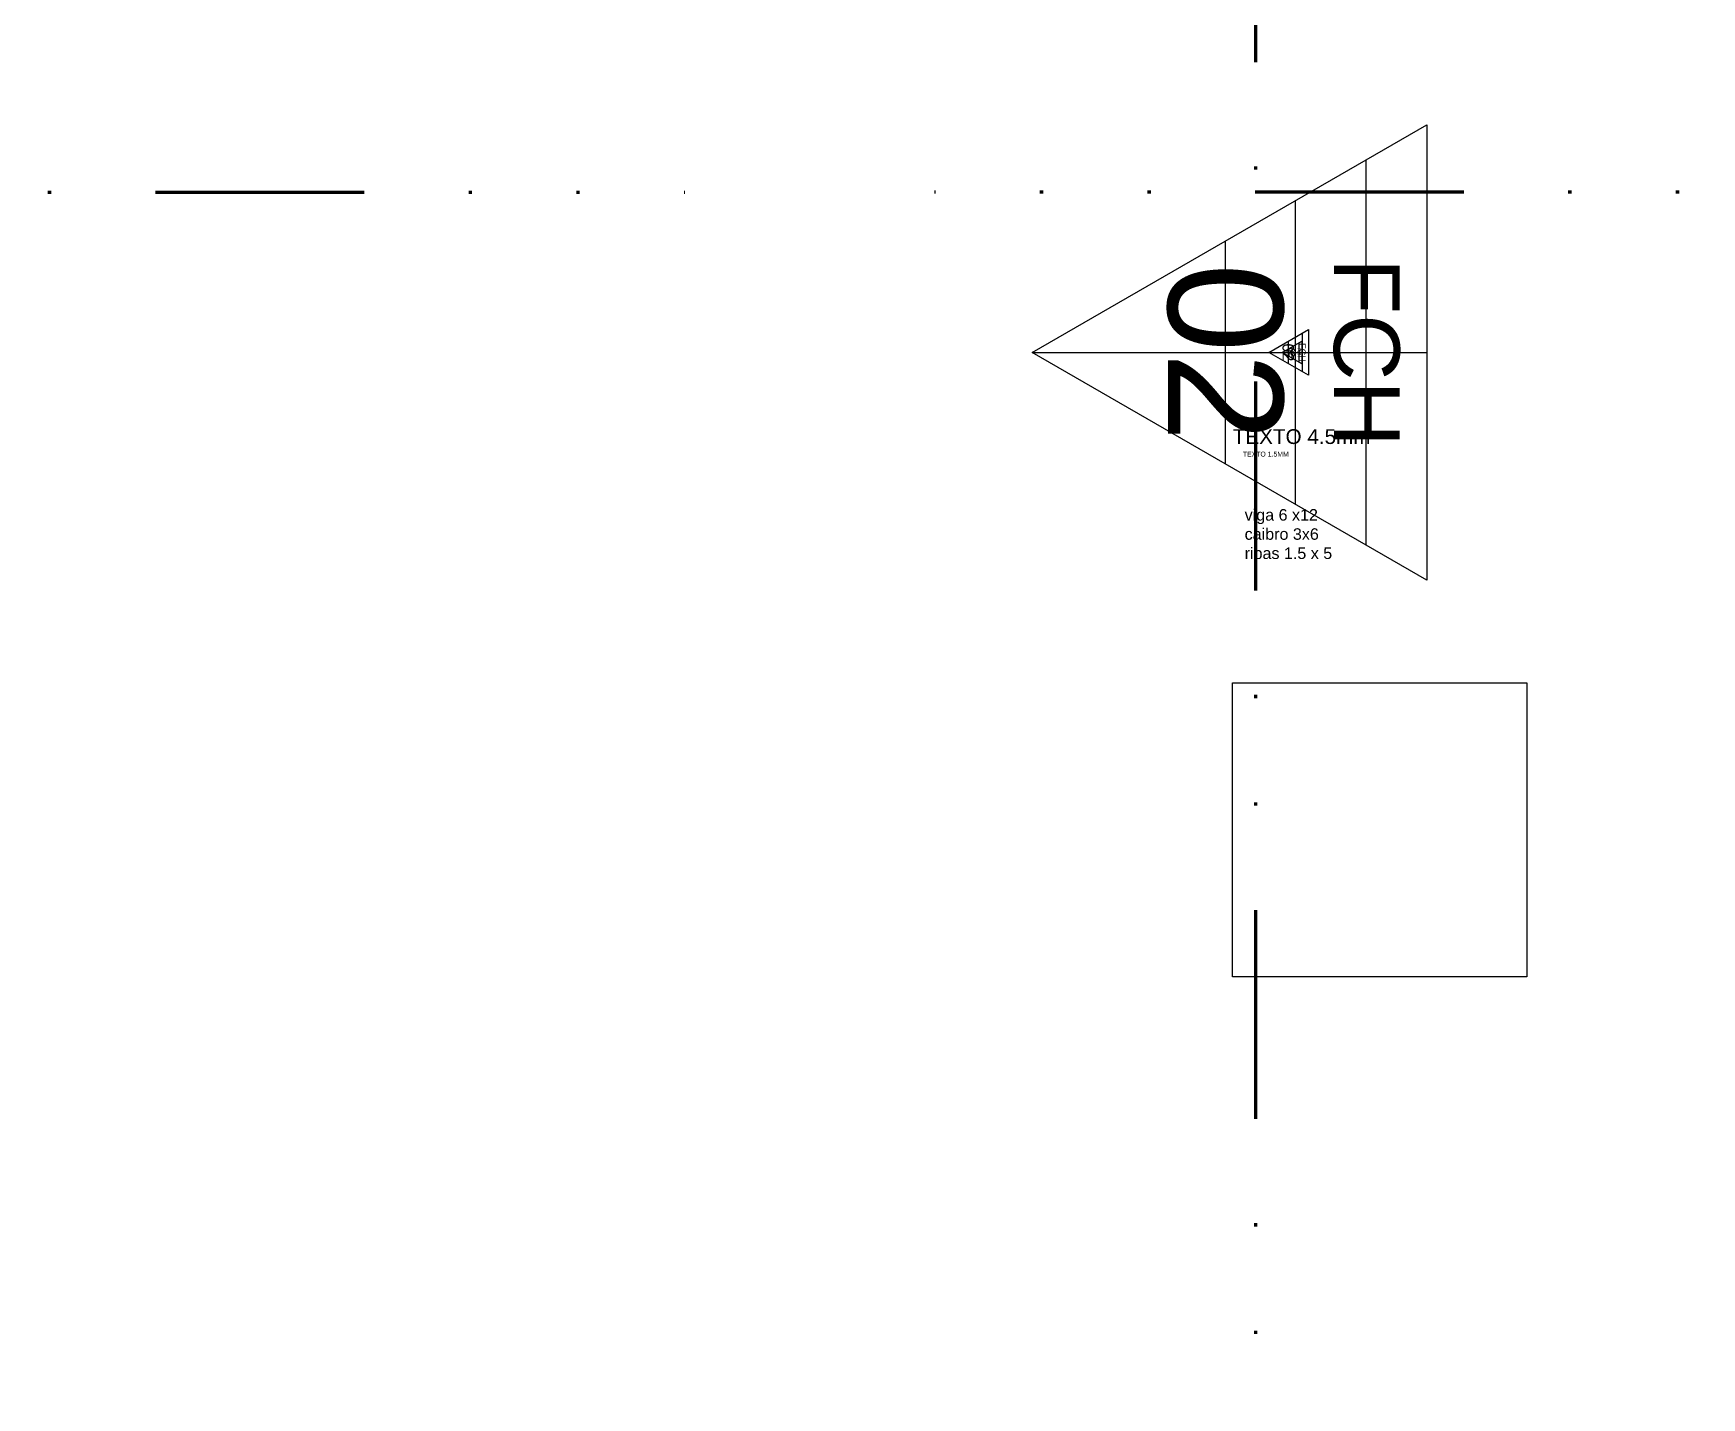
# Model space of a CAD drawing. Header units: metres. Extents: x 47619 to 48001, y 23263 to 23573.
# Drawn here: x 47761.8 to 47812.5, y 23365.2 to 23406.7 of the extents above; entities that cross this region are included whole.
import ezdxf
from ezdxf.enums import TextEntityAlignment as Align

# ---------------------------------------------------------------- set-up
doc = ezdxf.new("R2010")
doc.units = ezdxf.units.M
doc.header["$LTSCALE"] = 0.25
doc.linetypes.add('DIVIDEX2', pattern=[63.5, 25.4, -12.7, 0, -12.7, 0, -12.7])
for name, color, linetype in [('0 @ 0.05', 7, 'Continuous'), ('0 @ 0.1', 7, 'Continuous'), ('0 @ 1', 7, 'Continuous'), ('ARQ_METAL CT', 2, 'Continuous'), ('ARQ_TXT 01', 1, 'Continuous'), ('SIMB_01', 1, 'Continuous'), ('SIMB_02', 2, 'Continuous'), ('SIMB_PREENCHIMENTO', 253, 'Continuous'), ('SIMB_TXT', 1, 'Continuous')]:
    doc.layers.add(name, color=color, linetype=linetype)
doc.layers.add('ARQ_0', color=7, linetype='Continuous', true_color=0xff7400, plot=False)
doc.layers.add('ARQ_0_AREAS', color=7, linetype='Continuous', true_color=0x5a1694, plot=False)
doc.layers.add('SIMB_LCT', color=252, linetype='DIVIDEX2', lineweight=100)
doc.styles.add('Annot_1.5mm', font='arial.ttf', dxfattribs={"height": 1.5})
doc.styles.add('Annot_3.5mm', font='arial.ttf', dxfattribs={"height": 3.5})
doc.styles.add('Annot_4.5mm', font='arial.ttf', dxfattribs={"height": 4.5})
doc.styles.add('SIMB', font='arial.ttf')

# ---------------------------------------------------------------- blocks, each defined once
blk = doc.blocks.new('*U254')
at = {"layer": 'ARQ_0'}
for p, q in [((0, 8), (0, -4)), ((-3.391, 2.127), (3.391, 2.127)), ((-5.856, -2.144), (5.856, -2.144))]:
    blk.add_line(p, q, dxfattribs=at)
at = {"layer": 'SIMB_02'}
blk.add_line((-4.619, 0), (4.619, 0), dxfattribs=at)
blk.add_lwpolyline([(6.928, -4), (0, 8), (-6.928, -4)], close=True, dxfattribs=at)
at = {"layer": 'SIMB_TXT', "style": 'SIMB'}
for tag, height, p in [('00', 3.5, (0, 2.121)), ('000', 2, (0, -2.175))]:
    blk.add_attdef(tag, text='', height=height, dxfattribs=at).set_placement(p, align=Align.MIDDLE_CENTER)
blk = doc.blocks.new('*U324')
at = {"layer": '0 @ 0.05'}
ref = blk.add_blockref('*U254', (47800.157, 23397.042), dxfattribs=dict(at, xscale=-0.05, yscale=0.05, zscale=0.05, rotation=90))
ref.add_attrib('00', '02', dxfattribs={"layer": 'SIMB_TXT', "height": 0.175, "rotation": 270, "style": 'SIMB'}).set_placement((47800.051, 23397.042), align=Align.MIDDLE_CENTER)
ref.add_attrib('000', 'FCH', dxfattribs={"layer": 'SIMB_TXT', "height": 0.1, "rotation": 270, "style": 'SIMB'}).set_placement((47800.266, 23397.042), align=Align.MIDDLE_CENTER)
at = {"layer": '0 @ 0.1'}
ref = blk.add_blockref('*U254', (47800.157, 23397.042), dxfattribs=dict(at, xscale=-0.1, yscale=0.1, zscale=0.1, rotation=89.99999999999993))
ref.add_attrib('00', '02', dxfattribs={"layer": 'SIMB_TXT', "height": 0.35, "rotation": 270, "style": 'SIMB'}).set_placement((47799.945, 23397.042), align=Align.MIDDLE_CENTER)
ref.add_attrib('000', 'FCH', dxfattribs={"layer": 'SIMB_TXT', "height": 0.2, "rotation": 270, "style": 'SIMB'}).set_placement((47800.375, 23397.042), align=Align.MIDDLE_CENTER)
at = {"layer": '0 @ 1'}
ref = blk.add_blockref('*U254', (47800.157, 23397.042), dxfattribs=dict(at, xscale=-1, rotation=90))
ref.add_attrib('00', '02', dxfattribs={"layer": 'SIMB_TXT', "height": 3.5, "rotation": 270, "style": 'SIMB'}).set_placement((47798.036, 23397.042), align=Align.MIDDLE_CENTER)
ref.add_attrib('000', 'FCH', dxfattribs={"layer": 'SIMB_TXT', "height": 2, "rotation": 270, "style": 'SIMB'}).set_placement((47802.332, 23397.042), align=Align.MIDDLE_CENTER)
blk = doc.blocks.new('*U68')
at = {"layer": 'SIMB_PREENCHIMENTO', "transparency": 33554587}
h = blk.add_hatch(color=256, dxfattribs=at)
h.dxf.hatch_style = 1
h.paths.add_polyline_path([(0, 8.483), (-4.152, 4.332, -0.401827), (4.152, 4.332)])
h = blk.add_hatch(color=256, dxfattribs=at)
h.dxf.hatch_style = 1
h.paths.add_polyline_path([(-4.332, 4.152), (-8.483, 0), (-6, 0, -0.193399)])
h = blk.add_hatch(color=256, dxfattribs=at)
h.dxf.hatch_style = 1
h.paths.add_polyline_path([(4.332, 4.152, -0.193399), (6, 0), (8.483, 0)])
at = {"layer": 'SIMB_01'}
for p, q in [((-8.483, 0), (0, 8.483)), ((8.483, 0), (0, 8.483)), ((0, -6), (0, 6)), ((-6, 0), (-8.483, 0)), ((6, 0), (8.483, 0))]:
    blk.add_line(p, q, dxfattribs=at)
blk.add_circle((0, 0), 6, dxfattribs=at)
at = {"layer": 'SIMB_LCT'}
blk.add_line((6, 0), (69.061, 0), dxfattribs=at)
at = {"layer": 'SIMB_TXT', "style": 'SIMB'}
for tag, height, p in [('000', 3.5, (-2.25, 0)), ('999', 2, (2.525, 0))]:
    blk.add_attdef(tag, text='', height=height, rotation=90, dxfattribs=at).set_placement(p, align=Align.MIDDLE_CENTER)
blk = doc.blocks.new('*U327')
at = {"layer": '0 @ 0.1', "xscale": 0.1, "yscale": 0.1, "zscale": 0.1, "rotation": 269.9999999999999}
blk.add_blockref('*U68', (0.7, 13.339), dxfattribs=at).add_auto_attribs({'999': '-', '000': 'A'})
at = {"layer": '0 @ 1', "rotation": 269.9999999999999}
blk.add_blockref('*U68', (0.7, 13.339), dxfattribs=at).add_auto_attribs({'999': '-', '000': 'A'})
blk = doc.blocks.new('*U30')
at = {"layer": 'SIMB_LCT'}
blk.add_line((-6, 0), (-54.251, 0), dxfattribs=at)
at = {"layer": 'SIMB_TXT', "style": 'SIMB'}
for tag, height, p in [('000', 3.5, (0, 2.25)), ('999', 2, (0, -2.525))]:
    blk.add_attdef(tag, text='', height=height, dxfattribs=at).set_placement(p, align=Align.MIDDLE_CENTER)
blk = doc.blocks.new('*U330')
at = {"layer": '0 @ 1'}
blk.add_blockref('*U30', (12.965, 1.9), dxfattribs=at)
blk = doc.blocks.new('Pav_sup')
for name in ['*U327', '*U330']:
    blk.add_blockref(name, (0, 0))

msp = doc.modelspace()

# ---------------------------------------------------------------- linework, layer by layer
at = {"layer": 'ARQ_0_AREAS'}
msp.add_lwpolyline([(47798.248, 23386.989), (47807.198, 23386.989), (47807.198, 23378.039), (47798.248, 23378.039)], close=True, dxfattribs=at)

# ---------------------------------------------------------------- block references
for name, p in [('Pav_sup', (47798.248, 23420.963)), ('Pav_sup', (47830.469, 23400.013)), ('*U324', (0, 0))]:
    msp.add_blockref(name, p)
at = {"xscale": -1}
msp.add_blockref('Pav_sup', (47740.303, 23400.013), dxfattribs=at)

# ---------------------------------------------------------------- texts
at = {"layer": 'ARQ_METAL CT', "insert": (47798.618, 23392.274), "char_height": 0.35, "width": 4, "attachment_point": 1, "style": 'Annot_3.5mm'}
msp.add_mtext('viga 6 x12\\Pcaibro 3x6\\Pripas 1.5 x 5', dxfattribs=at)
at = {"layer": 'ARQ_TXT 01', "attachment_point": 1}
for s, insert, char_height, width, style in [('TEXTO 4.5mm', (47798.255, 23394.706), 0.45, 4.74149, 'Annot_4.5mm'), ('TEXTO 1.5MM', (47798.563, 23394.023), 0.15, 1.77789, 'Annot_1.5mm')]:
    msp.add_mtext(s, dxfattribs=dict(at, insert=insert, char_height=char_height, width=width, style=style))

doc.saveas('drawing.dxf')
